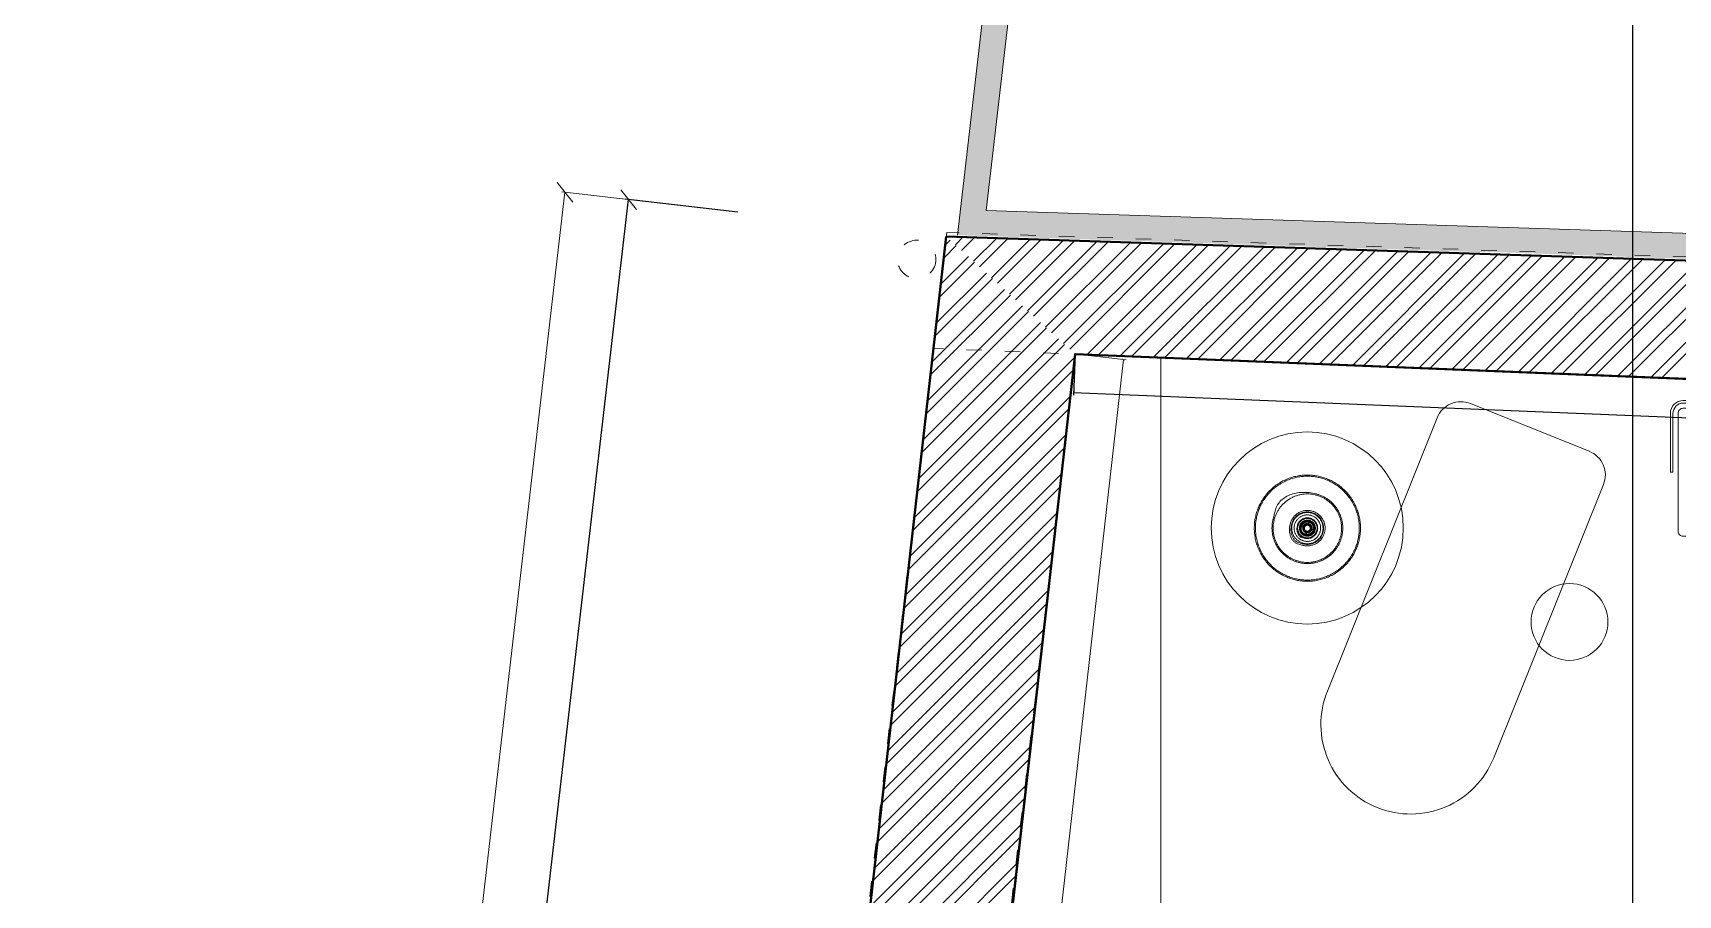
# Model space of a CAD drawing. Header units: inches. Extents: x -10121 to 9010, y 58067 to 62726.
# Drawn here: x -3674 to -3031, y 61965 to 62301 of the extents above; entities that cross this region are included whole.
import ezdxf

# ---------------------------------------------------------------- set-up
doc = ezdxf.new("R2010")
doc.units = ezdxf.units.IN
doc.linetypes.add('ACAD_ISO03W100', pattern=[30, 12, -18])
for name, color, linetype, lineweight in [('1', 7, 'Continuous', 18), ('2', 36, 'Continuous', 18), ('A-DUVAR 0.50', 40, 'Continuous', 50), ('A-YAZI 0.15', 190, 'Continuous', 15), ('Auto-Olcu', 33, 'Continuous', 15), ('Auto-Silik_Cizgiler', 47, 'Continuous', 9), ('Auto-SilikCizgiler', 251, 'Continuous', 9), ('Auto-Tefris', 32, 'Continuous', 9), ('Auto-Yazi', 7, 'Continuous', 20), ('BACAHATCH', 8, 'Continuous', 13)]:
    doc.layers.add(name, color=color, linetype=linetype, lineweight=lineweight)
doc.layers.add('S2000-025 Antet', color=7, linetype='Continuous')
doc.styles.add('1-20', font='isocpeur.ttf', dxfattribs={"height": 4})
doc.styles.get("Standard").update_dxf_attribs({"font": 'arial.ttf'})
doc.dimstyles.get("Standard").update_dxf_attribs({"dimtxt": 0.18, "dimasz": 0.18, "dimexe": 0.18, "dimexo": 0.0625, "dimgap": 0.09, "dimtad": 0, "dimtih": 1, "dimtoh": 1, "dimdec": 4, "dimzin": 0, "dimdsep": 46, "dimtxsty": 'Standard', "dimcen": 0.09, "dimadec": 0, "dimazin": 0, "dimtfac": 1, "dimtdec": 4, "dimtofl": 0, "dimtmove": 0, "dimatfit": 3, "dimfxl": 1, "dimtolj": 1, "dimtzin": 0, "dimarcsym": 0})
doc.dimstyles.new('ölçü 1_20', dxfattribs={"dimtxt": 4, "dimasz": 1, "dimexe": 1, "dimexo": 3, "dimtad": 1, "dimdec": 0, "dimtxsty": '1-20', "dimblk": 'ARCHTICK', "dimcen": 1.5, "dimclrd": 256, "dimclre": 256, "dimclrt": 256, "dimadec": 0, "dimazin": 0, "dimtfac": 1, "dimtdec": 0, "dimtmove": 0, "dimatfit": 3, "dimldrblk": 'ARCHTICK', "dimfxl": 1, "dimlwd": -1, "dimlwe": -1, "dimarcsym": 0})

# ---------------------------------------------------------------- blocks, each defined once
blk = doc.blocks.new('_OBLIQUE')
at = {"color": 0, "linetype": 'ByBlock'}
blk.add_line((-0.5, -0.5), (0.5, 0.5), dxfattribs=at)
blk = doc.blocks.new('*D81')
at = {"layer": 'Auto-Olcu', "color": 0, "lineweight": -2, "ltscale": 5, "transparency": 16777216}
for p, q in [((-3545.25, 61336.48), (-3441.04, 62236.13)), ((-3398.32, 62231.18), (-3442.28, 62236.27)), ((-3502.54, 61331.53), (-3546.49, 61336.63))]:
    blk.add_line(p, q, dxfattribs=at)
at = {"layer": 'DEFPOINTS', "color": 0, "ltscale": 5, "transparency": 16777216}
for p in [(-3441.04, 62236.13), (-3391.37, 62230.37), (-3495.58, 61330.73)]:
    blk.add_point(p, dxfattribs=at)
at = {"layer": 'Auto-Olcu', "color": 0, "lineweight": -2, "ltscale": 5, "transparency": 16777216, "xscale": 7, "yscale": 7, "zscale": 7}
for p, rotation in [((-3441.04, 62236.13), 83.39240997464881), ((-3545.25, 61336.48), 263.3924099746488)]:
    blk.add_blockref('_OBLIQUE', p, dxfattribs=dict(at, rotation=rotation))
at = {"layer": 'Auto-Olcu', "color": 0, "ltscale": 5, "transparency": 16777216, "insert": (-3498.84, 61786.96), "char_height": 10, "attachment_point": 5, "rotation": 83.39241}
blk.add_mtext('\\A1;906', dxfattribs=at)
blk = doc.blocks.new('_ARCHTICK')
at = {"color": 0, "linetype": 'ByBlock', "const_width": 0.15}
blk.add_lwpolyline([(-0.5, -0.5), (0.5, 0.5)], dxfattribs=at)
blk = doc.blocks.new('*D100')
at = {"layer": 'Auto-Olcu', "ltscale": 5, "transparency": 16777216}
for p, q in [((-3263.69, 62175.46), (-3246.78, 62173.54)), ((-3247.77, 62173.66), (-3342.47, 61338.87)), ((-3358.39, 61340.68), (-3341.48, 61338.76))]:
    blk.add_line(p, q, dxfattribs=at)
at = {"layer": 'DEFPOINTS', "color": 0, "ltscale": 5, "transparency": 16777216}
for p in [(-3266.67, 62175.8), (-3361.37, 61341.02), (-3342.47, 61338.87)]:
    blk.add_point(p, dxfattribs=at)
at = {"layer": 'Auto-Olcu', "ltscale": 5, "transparency": 16777216}
for p, rotation in [((-3247.77, 62173.66), 83.5280530386046), ((-3342.47, 61338.87), 263.5280530386045)]:
    blk.add_blockref('_ARCHTICK', p, dxfattribs=dict(at, rotation=rotation))
at = {"layer": 'Auto-Olcu', "ltscale": 5, "transparency": 16777216, "insert": (-3297.73, 61756.56), "char_height": 4, "attachment_point": 5, "rotation": 83.52805, "style": '1-20'}
blk.add_mtext('840', dxfattribs=at)
blk = doc.blocks.new('jkhjk')
at = {"layer": 'Auto-Silik_Cizgiler', "elevation": 0}
blk.add_lwpolyline([(7389.58, -2932.22), (7389.58, -2886.22, -0.414214), (7391.58, -2884.22), (7442.58, -2884.22, -0.414214), (7444.58, -2886.22), (7444.58, -2932.22, -0.414214), (7442.58, -2934.22), (7391.58, -2934.22, -0.414214), (7389.58, -2932.22, -1)], format="xyb", dxfattribs=at)
at = {"layer": 'Auto-Tefris', "elevation": 0}
for points in [[(7280.58, -2909.22), (7280.58, -2886.22, -0.414214), (7282.58, -2884.22), (7442.58, -2884.22, -0.414214), (7444.58, -2886.22), (7444.58, -2909.22)], [(7280.58, -2909.22), (7280.58, -2932.22, 0.414214), (7282.58, -2934.22), (7442.58, -2934.22, 0.414214), (7444.58, -2932.22), (7444.58, -2909.22)]]:
    blk.add_lwpolyline(points, format="xyb", dxfattribs=at)
at = {"layer": 'Auto-Yazi'}
for p, q in [((7277.58, -2909.22, 0), (7278.58, -2909.22, 0)), ((7446.58, -2909.22, 0), (7447.58, -2909.22, 0))]:
    blk.add_line(p, q, dxfattribs=at)
at = {"layer": 'Auto-Yazi', "elevation": 0}
for points in [[(7277.58, -2909.22), (7277.58, -2886.22, -0.414214), (7282.58, -2881.22), (7442.58, -2881.22, -0.414214), (7447.58, -2886.22), (7447.58, -2909.22)], [(7278.58, -2909.22), (7278.58, -2886.22, -0.414214), (7282.58, -2882.22), (7442.58, -2882.22, -0.414214), (7446.58, -2886.22), (7446.58, -2909.22)]]:
    blk.add_lwpolyline(points, format="xyb", dxfattribs=at)
blk = doc.blocks.new('HJTY5')
at = {"layer": '1'}
for points, weights, knots in [([(69.51, -5593.8), (84.65, -5585.47), (92.98, -5600.61), (101.3, -5615.76), (86.16, -5624.08), (71.02, -5632.41), (62.69, -5617.27), (54.37, -5602.12), (69.51, -5593.8)], [1, 0.707106781187, 1, 0.707106781187, 1, 0.707106781187, 1, 0.707106781187, 1], [0, 0, 0, 14.137512, 14.137512, 28.275024, 28.275024, 42.412536, 42.412536, 56.550048, 56.550048, 56.550048]), ([(72.28, -5598.85), (72.28, -5598.85), (72.28, -5598.85), (72.28, -5598.85), (82.38, -5593.29), (87.93, -5603.39), (93.48, -5613.48), (83.39, -5619.04), (73.29, -5624.59), (67.74, -5614.49), (62.19, -5604.4), (72.28, -5598.85)], [1, 1, 1, 1, 0.707106781187, 1, 0.707106781187, 1, 0.707106781187, 1, 0.707106781187, 1], [0, 0, 0, 1.178126, 2.356252, 4.712504, 9.425008, 9.425008, 18.850016, 18.850016, 28.275024, 28.275024, 37.700032, 37.700032, 37.700032]), ([(72.47, -5599.18), (62.71, -5604.55), (68.08, -5614.31), (73.44, -5624.06), (83.2, -5618.7), (92.96, -5613.33), (87.59, -5603.58), (82.23, -5593.82), (72.47, -5599.18)], [1, 0.707106781187, 1, 0.707106781187, 1, 0.707106781187, 1, 0.707106781187, 1], [0, 0, 0, 9.110833, 9.110833, 18.221667, 18.221667, 27.3325, 27.3325, 36.443333, 36.443333, 36.443333]), ([(72.79, -5611.72), (72.79, -5611.72), (72.79, -5611.72), (72.79, -5611.72), (70.01, -5606.67), (75.06, -5603.9), (80.11, -5601.12), (82.88, -5606.17), (85.66, -5611.22), (80.61, -5613.99), (75.56, -5616.77), (72.79, -5611.72)], [1, 1, 1, 1, 0.707106781187, 1, 0.707106781187, 1, 0.707106781187, 1, 0.707106781187, 1], [0, 0, 0, 0.589051, 1.178102, 2.356205, 4.712409, 4.712409, 9.424819, 9.424819, 14.137228, 14.137228, 18.849637, 18.849637, 18.849637])]:
    blk.add_rational_spline(points, weights, degree=2, knots=knots, dxfattribs=at)
at = {"layer": '2'}
for points, weights, knots in [([(69.69, -5594.13), (54.89, -5602.27), (63.03, -5617.08), (71.17, -5631.89), (85.98, -5623.75), (100.78, -5615.61), (92.64, -5600.8), (84.5, -5585.99), (69.69, -5594.13)], [1, 0.707106781187, 1, 0.707106781187, 1, 0.707106781187, 1, 0.707106781187, 1], [0, 0, 0, 13.823333, 13.823333, 27.646667, 27.646667, 41.47, 41.47, 55.293334, 55.293334, 55.293334]), ([(73.21, -5611.48), (73.21, -5611.48), (73.21, -5611.48), (73.21, -5611.48), (70.66, -5606.86), (75.29, -5604.31), (79.92, -5601.76), (82.46, -5606.39), (85.01, -5611.02), (80.38, -5613.57), (75.75, -5616.11), (73.21, -5611.48)], [1, 1, 1, 1, 0.707106781187, 1, 0.707106781187, 1, 0.707106781187, 1, 0.707106781187, 1], [0, 0, 0, 0.540124, 1.080247, 2.160495, 4.320989, 4.320989, 8.641979, 8.641979, 12.962968, 12.962968, 17.283957, 17.283957, 17.283957]), ([(73.38, -5611.39), (70.92, -5606.93), (75.38, -5604.48), (79.84, -5602.03), (82.29, -5606.48), (84.75, -5610.94), (80.29, -5613.4), (75.83, -5615.85), (73.38, -5611.39)], [1, 0.707106781187, 1, 0.707106781187, 1, 0.707106781187, 1, 0.707106781187, 1], [0, 0, 0, 4.163862, 4.163862, 8.327725, 8.327725, 12.491587, 12.491587, 16.65545, 16.65545, 16.65545]), ([(74.05, -5611.02), (76.13, -5614.81), (79.92, -5612.73), (83.7, -5610.64), (81.62, -5606.86), (79.54, -5603.07), (75.75, -5605.15), (71.97, -5607.24), (74.05, -5611.02)], [1, 0.707106781187, 1, 0.707106781187, 1, 0.707106781186, 1, 0.707106781186, 1], [0, 0, 0, 3.534292, 3.534292, 7.068583, 7.068583, 10.602875, 10.602875, 14.137167, 14.137167, 14.137167]), ([(74.89, -5610.56), (74.89, -5610.56), (74.89, -5610.56), (74.89, -5610.56), (73.27, -5607.61), (76.22, -5606), (79.16, -5604.38), (80.78, -5607.32), (82.4, -5610.27), (79.45, -5611.88), (76.51, -5613.5), (74.89, -5610.56)], [1, 1, 1, 1, 0.707106781187, 1, 0.707106781187, 1, 0.707106781186, 1, 0.707106781186, 1], [0, 0, 0, 0.343612, 0.687223, 1.374447, 2.748894, 2.748894, 5.497787, 5.497787, 8.246681, 8.246681, 10.995574, 10.995574, 10.995574]), ([(75.06, -5610.47), (76.59, -5613.24), (79.36, -5611.72), (82.14, -5610.19), (80.61, -5607.41), (79.08, -5604.64), (76.31, -5606.16), (73.53, -5607.69), (75.06, -5610.47)], [1, 0.707106781187, 1, 0.707106781187, 1, 0.707106781186, 1, 0.707106781187, 1], [0, 0, 0, 2.591814, 2.591814, 5.183628, 5.183628, 7.775442, 7.775442, 10.367256, 10.367256, 10.367256]), ([(76.07, -5609.92), (76.07, -5609.92), (76.07, -5609.92), (76.07, -5609.92), (75.1, -5608.15), (76.87, -5607.18), (78.63, -5606.21), (79.6, -5607.98), (80.57, -5609.74), (78.81, -5610.71), (77.04, -5611.68), (76.07, -5609.92)], [1, 1, 1, 1, 0.707106781186, 1, 0.707106781186, 1, 0.707106781187, 1, 0.707106781187, 1], [0, 0, 0, 0.206167, 0.412334, 0.824668, 1.649336, 1.649336, 3.298672, 3.298672, 4.948008, 4.948008, 6.597345, 6.597345, 6.597345]), ([(75.95, -5609.98), (74.92, -5608.1), (76.8, -5607.06), (78.69, -5606.03), (79.72, -5607.91), (80.76, -5609.8), (78.87, -5610.83), (76.99, -5611.87), (75.95, -5609.98)], [1, 0.707106781187, 1, 0.707106781187, 1, 0.707106781187, 1, 0.707106781187, 1], [0, 0, 0, 1.75995, 1.75995, 3.519899, 3.519899, 5.279849, 5.279849, 7.039799, 7.039799, 7.039799]), ([(76.82, -5607.1), (76.05, -5607.52), (75.81, -5608.36), (75.56, -5609.2), (75.99, -5609.96)], [1, 0.923879511541, 1, 0.923879511541, 1], [0, 0, 0, 0.863938, 0.863938, 1.727876, 1.727876, 1.727876]), ([(75.99, -5609.96), (76.41, -5610.73), (77.25, -5610.97), (78.09, -5611.22), (78.85, -5610.8)], [1, 0.923879507742, 1, 0.923879507742, 1], [0, 0, 0, 0.863938, 0.863938, 1.727876, 1.727876, 1.727876]), ([(76.74, -5609.55), (76.74, -5609.55), (76.74, -5609.55), (76.74, -5609.55), (77.34, -5610.64), (78.44, -5610.04), (79.53, -5609.44), (78.93, -5608.35), (78.33, -5607.25), (77.24, -5607.85), (76.14, -5608.45), (76.74, -5609.55)], [1, 1, 1, 1, 0.707106781186, 1, 0.707106781187, 1, 0.707106781186, 1, 0.707106781187, 1], [0, 0, 0, 0.127627, 0.255254, 0.510509, 1.021018, 1.021018, 2.042035, 2.042035, 3.063053, 3.063053, 4.08407, 4.08407, 4.08407]), ([(77, -5609.41), (77, -5609.41), (77, -5609.41), (77, -5609.41), (76.53, -5608.57), (77.37, -5608.11), (78.22, -5607.64), (78.68, -5608.48), (79.14, -5609.33), (78.3, -5609.79), (77.46, -5610.25), (77, -5609.41)], [1, 1, 1, 1, 0.707106781186, 1, 0.707106781186, 1, 0.707106781187, 1, 0.707106781187, 1], [0, 0, 0, 0.098175, 0.19635, 0.392699, 0.785398, 0.785398, 1.570796, 1.570796, 2.356194, 2.356194, 3.141593, 3.141593, 3.141593]), ([(80.99, -5609.79), (81.43, -5608.15), (80.34, -5606.85), (79.25, -5605.55), (77.56, -5605.69)], [0.999999999113, 0.887425628475, 1, 0.887425628031, 1], [0, 0, 0, 1.62878, 1.62878, 3.25756, 3.25756, 3.25756])]:
    blk.add_rational_spline(points, weights, degree=2, knots=knots, dxfattribs=at)
for points, weights in [([(74.61, -5608.47), (74.57, -5608.71), (74.57, -5608.95)], [1, 0.997289336159, 1]), ([(74.57, -5608.95), (74.57, -5609.79), (74.98, -5610.52)], [0.999999999223, 0.968874697674, 1]), ([(77.19, -5605.75), (74.94, -5606.2), (74.61, -5608.47)], [1, 0.817794049986, 1]), ([(74.98, -5610.52), (75.89, -5612.18), (77.78, -5612.21)], [1, 0.865391742391, 1]), ([(75.57, -5610.2), (74.32, -5607.92), (76.59, -5606.68)], [1, 0.707106781186, 1]), ([(76.6, -5606.7), (74.35, -5607.93), (75.59, -5610.18)], [1, 0.707106781187, 1]), ([(76.63, -5606.76), (74.45, -5607.96), (75.65, -5610.15)], [1, 0.707106781186, 1]), ([(75.4, -5608.52), (75.38, -5608.62), (75.37, -5608.75)], [1, 0.999012286839, 1]), ([(75.37, -5608.75), (75.37, -5608.66), (75.39, -5608.57)], [0.999900975868, 0.999281551372, 1]), ([(76.7, -5606.88), (75.67, -5607.34), (75.42, -5608.43)], [1, 0.894773458288, 1]), ([(79.09, -5611.22), (76.81, -5612.47), (75.57, -5610.2)], [1, 0.707106781187, 1]), ([(79.07, -5611.19), (76.82, -5612.43), (75.59, -5610.18)], [1, 0.707106781187, 1]), ([(75.9, -5610.01), (74.84, -5608.08), (76.77, -5607.01)], [1, 0.707573103993, 1]), ([(75.64, -5608.61), (75.76, -5607.65), (76.5, -5607.02)], [1, 0.930638725852, 1]), ([(75.65, -5610.15), (76.85, -5612.34), (79.04, -5611.13)], [1, 0.707106781187, 1]), ([(78.9, -5610.88), (76.97, -5611.94), (75.9, -5610.01)], [0.999999495632, 0.707644166839, 1]), ([(76.49, -5609.69), (75.75, -5608.34), (77.1, -5607.6)], [1, 0.707106781186, 1]), ([(78.58, -5610.29), (77.23, -5611.03), (76.49, -5609.69)], [1, 0.707106781187, 1]), ([(76.5, -5607.02), (76.6, -5606.94), (76.7, -5606.88)], [1, 0.998325527532, 1]), ([(80.11, -5607.7), (78.86, -5605.43), (76.59, -5606.68)], [1, 0.707106781186, 1]), ([(76.6, -5606.7), (78.85, -5605.46), (80.08, -5607.71)], [1, 0.707106781186, 1]), ([(80.02, -5607.74), (78.82, -5605.56), (76.63, -5606.76)], [1, 0.707106781187, 1]), ([(76.7, -5606.88), (77.81, -5606.15), (78.99, -5606.75)], [1, 0.86484168553, 0.998572719142]), ([(78.42, -5606.8), (77.54, -5606.49), (76.7, -5606.88)], [1, 0.929308037539, 1]), ([(76.77, -5607.01), (77.42, -5606.66), (78.15, -5606.76)], [1, 0.948530751949, 1]), ([(76.77, -5607), (76.79, -5607.05), (76.82, -5607.1)], [0.999999978843, 0.999880976901, 1]), ([(79.69, -5607.93), (78.67, -5606.08), (76.82, -5607.1)], [1, 0.707106783845, 1]), ([(77.1, -5607.6), (78.44, -5606.86), (79.18, -5608.21)], [1, 0.707106781186, 1]), ([(77.56, -5605.69), (77.37, -5605.71), (77.19, -5605.75)], [1, 0.998388882014, 1]), ([(78.72, -5606.92), (78.57, -5606.86), (78.42, -5606.8)], [1, 0.997327833848, 0.999996472292]), ([(79.18, -5608.21), (79.92, -5609.55), (78.58, -5610.29)], [1, 0.707106781187, 1]), ([(78.99, -5606.75), (78.91, -5606.71), (78.83, -5606.68)], [1, 0.999417509166, 1]), ([(79.69, -5607.93), (80.7, -5609.78), (78.85, -5610.8)], [1, 0.707106775933, 1]), ([(78.9, -5610.88), (79.85, -5610.36), (80.02, -5609.28)], [1, 0.897146544071, 1]), ([(80.31, -5609.15), (80.18, -5610.47), (78.97, -5611.01)], [0.998570437523, 0.865033085906, 1]), ([(80.03, -5610.08), (79.68, -5610.75), (78.99, -5611.04)], [1, 0.943340701316, 0.999995666086]), ([(79.04, -5611.13), (81.23, -5609.93), (80.02, -5607.74)], [1, 0.707106781187, 1]), ([(80.08, -5607.71), (81.32, -5609.96), (79.07, -5611.19)], [1, 0.707106781187, 1]), ([(79.09, -5611.22), (81.36, -5609.97), (80.11, -5607.7)], [1, 0.707106781187, 1]), ([(79.78, -5607.88), (79.73, -5607.9), (79.69, -5607.93)], [0.999999999998, 0.999998693738, 1]), ([(79.77, -5607.88), (79.76, -5607.85), (79.74, -5607.82)], [1, 0.999822671337, 0.999999999999]), ([(80.28, -5609.39), (80.29, -5609.36), (80.29, -5609.32)], [1, 0.999901357975, 0.999999993376]), ([(80.29, -5609.32), (80.3, -5609.24), (80.31, -5609.15)], [0.999999436255, 0.999418399757, 1]), ([(80.45, -5610.9), (80.83, -5610.4), (80.99, -5609.79)], [0.999999999992, 0.981824176565, 0.999999999608]), ([(76.69, -5611.16), (76.76, -5611.2), (76.84, -5611.22)], [1, 0.999496704607, 0.999993857934]), ([(76.84, -5611.22), (77.96, -5611.68), (78.97, -5611.01)], [0.999904323618, 0.881601873619, 1]), ([(77.22, -5611.11), (77.07, -5611.06), (76.94, -5610.99)], [1, 0.99836801546, 0.99999789741]), ([(76.94, -5610.99), (77.95, -5611.47), (78.97, -5611.01)], [1, 0.905881451833, 1]), ([(78.66, -5611.17), (77.94, -5611.36), (77.22, -5611.11)], [1, 0.956159685515, 1]), ([(77.78, -5612.21), (77.98, -5612.21), (78.17, -5612.19)], [1, 0.998129205053, 0.999999998672]), ([(78.17, -5612.19), (78.68, -5612.14), (79.14, -5611.94)], [0.999999996955, 0.988246326915, 0.999999999951]), ([(78.99, -5611.04), (78.88, -5611.1), (78.77, -5611.14)], [0.999999101675, 0.998029617844, 1]), ([(78.85, -5610.8), (78.88, -5610.84), (78.9, -5610.88)], [1, 0.999984134252, 1]), ([(78.97, -5611.01), (79.01, -5611.07), (79.04, -5611.13)], [1, 0.992981361077, 1]), ([(79.14, -5611.94), (79.38, -5611.83), (79.6, -5611.69)], [0.999999999982, 0.996780603316, 1]), ([(79.6, -5611.69), (79.74, -5611.61), (79.86, -5611.51)], [1, 0.998790062738, 1]), ([(79.86, -5611.51), (80.2, -5611.24), (80.45, -5610.9)], [1, 0.99160556939, 0.999999999972])]:
    blk.add_rational_spline(points, weights, degree=2, dxfattribs=at)
for points, knots in [([(75.38, -5609.22), (75.35, -5608.86), (75.44, -5608.22), (75.93, -5607.39), (76.42, -5607.02), (76.71, -5606.9)], [-1.483855, -1.483855, -1.483855, -1.483855, -0.923207, -0.493208, 0, 0, 0, 0]), ([(79.74, -5607.82), (79.67, -5607.7), (79.51, -5607.48), (79.1, -5607.09), (78.18, -5606.64), (77.25, -5606.64), (76.71, -5606.9)], [0, 0, 0, 0, 0.21843, 0.423421, 0.87939, 1.797969, 1.797969, 1.797969, 1.797969]), ([(78.97, -5611.01), (79.23, -5610.86), (79.65, -5610.43), (80.02, -5609.61), (80.1, -5608.72), (79.92, -5608.14), (79.77, -5607.88)], [-19.447003, -19.447003, -19.447003, -19.447003, -14.572642, -9.713499, -4.864503, -0.001063, -0.001063, -0.001063, -0.001063])]:
    blk.add_open_spline(points, degree=3, knots=knots, dxfattribs=at)
for points, degree in [([(75.59, -5610.18), (75.58, -5610.19), (75.57, -5610.2)], 2), ([(75.59, -5610.18), (75.62, -5610.17), (75.65, -5610.15)], 2), ([(75.65, -5610.15), (75.78, -5610.08), (75.9, -5610.01)], 2), ([(75.9, -5610.01), (75.94, -5609.99), (75.99, -5609.96)], 2), ([(75.99, -5609.96), (76.24, -5609.83), (76.49, -5609.69)], 2), ([(76.59, -5606.68), (76.59, -5606.69), (76.6, -5606.7)], 2), ([(76.63, -5606.76), (76.62, -5606.73), (76.6, -5606.7)], 2), ([(76.71, -5606.9), (76.71, -5606.91), (76.69, -5606.87), (76.63, -5606.76), (76.63, -5606.76), (76.63, -5606.76)], 5), ([(76.71, -5606.9), (76.74, -5606.95), (76.77, -5607)], 2), ([(76.82, -5607.1), (76.96, -5607.35), (77.1, -5607.6)], 2), ([(78.85, -5610.8), (78.72, -5610.54), (78.58, -5610.29)], 2), ([(79.18, -5608.21), (79.43, -5608.07), (79.69, -5607.93)], 2), ([(80.02, -5607.74), (79.9, -5607.81), (79.78, -5607.88)], 2), ([(80.08, -5607.71), (80.05, -5607.73), (80.02, -5607.74)], 2), ([(80.11, -5607.7), (80.1, -5607.7), (80.08, -5607.71)], 2), ([(78.97, -5611.01), (78.94, -5610.95), (78.9, -5610.88)], 2), ([(79.04, -5611.13), (79.06, -5611.16), (79.07, -5611.19)], 2), ([(79.07, -5611.19), (79.08, -5611.21), (79.09, -5611.22)], 2)]:
    blk.add_open_spline(points, degree=degree, dxfattribs=at)

msp = doc.modelspace()

# ---------------------------------------------------------------- hatches: boundary and pattern name
at = {"layer": 'Auto-Silik_Cizgiler'}
h = msp.add_hatch(dxfattribs=at)
h.set_pattern_fill('ANSI32', color=256)
h.set_pattern_definition([(45, (11773.051, 60134.037), (-6.735192, 6.735192), []), (45, (11777.541, 60134.037), (-6.735192, 6.735192), [])])
h.paths.add_polyline_path([(-3520.39, 60428.64), (-3460.51, 60465.97), (-3266.67, 62175.8), (-3316.98, 62221.75)])
h.paths.add_polyline_path([(-3423.6, 60792.29), (-3423.39, 60792.25), (-3435.26, 60687.92), (-3435.47, 60687.96)], flags=16)
h.paths.add_polyline_path([(-3392.83, 61063.55), (-3392.52, 61063.5), (-3404.17, 60961.16), (-3404.47, 60961.21)], flags=16)
h.paths.add_polyline_path([(-3369.93, 61265.54), (-3369.93, 61265.52), (-3374.34, 61226.77), (-3374.34, 61226.79)], flags=16)
h.paths.add_polyline_path([(-3454.53, 60519.71), (-3454.48, 60519.01), (-3460.7, 60464.36), (-3460.79, 60464.71)], flags=16)
at = {"layer": 'BACAHATCH'}
h = msp.add_hatch(color=256, dxfattribs=at)
h.paths.add_polyline_path([(-3301.66, 62316.93), (-3291.63, 62316.62), (-3280.25, 62414.79), (-3290.19, 62415.94)])
h.paths.add_polyline_path([(-3291.63, 62316.62), (-3301.66, 62316.93), (-3305.05, 62287.65), (-3295.02, 62287.32)])
h.paths.add_polyline_path([(-3295.02, 62287.32), (-3305.05, 62287.65), (-3312.63, 62222.24), (-3106.56, 62215.56), (-3106.55, 62215.79), (-3045.66, 62213.58), (-2984.78, 62211.61), (-2984.78, 62221.62), (-3301.44, 62231.88)])

# ---------------------------------------------------------------- linework, layer by layer
at = {"layer": 'A-DUVAR 0.50'}
for p, q in [((-3316.98, 62221.75), (-3419.64, 61316.83)), ((-3316.98, 62221.75), (-1318.03, 62156.97)), ((-3266.67, 62175.8), (-3460.64, 60465.96)), ((-2685.26, 62152.17), (-3266.67, 62175.8))]:
    msp.add_line(p, q, dxfattribs=at)
msp.add_lwpolyline([(-3316.56, 61736.04), (-3266.67, 62175.8), (-2376.61, 62139.82), (-2376.79, 61851.8), (-2674.56, 61851.72), (-2674.56, 61737.18), (-3316.56, 61736.04)], dxfattribs=at)
at = {"layer": 'Auto-Olcu', "ltscale": 5}
for p, q in [((-3673.65, 60445.34), (-3465.87, 62239)), ((-3398.32, 62231.18), (-3467.12, 62239.15))]:
    msp.add_line(p, q, dxfattribs=at)
at = {"layer": 'Auto-Silik_Cizgiler'}
for p, q in [((-3313.39, 62218.47), (-3310.33, 62221.54)), ((-3311.04, 62216.33), (-3305.98, 62221.4)), ((-3306.35, 62212.04), (-3297.28, 62221.12)), ((-3304, 62209.9), (-3292.93, 62220.98)), ((-3299.31, 62205.61), (-3284.23, 62220.69)), ((-3296.96, 62203.47), (-3279.88, 62220.55)), ((-3292.27, 62199.18), (-3271.18, 62220.27)), ((-3289.92, 62197.04), (-3266.83, 62220.13)), ((-3285.23, 62192.75), (-3258.13, 62219.85)), ((-3282.88, 62190.61), (-3253.79, 62219.71)), ((-3278.19, 62186.32), (-3245.09, 62219.42)), ((-3275.84, 62184.18), (-3240.74, 62219.28)), ((-3271.15, 62179.89), (-3232.04, 62219)), ((-3268.8, 62177.75), (-3227.69, 62218.86)), ((-3261.96, 62175.61), (-3218.99, 62218.58)), ((-3257.65, 62175.43), (-3214.64, 62218.44)), ((-3249.02, 62175.08), (-3205.94, 62218.16)), ((-3244.7, 62174.91), (-3201.6, 62218.02)), ((-3236.07, 62174.56), (-3192.9, 62217.73)), ((-3231.76, 62174.38), (-3188.55, 62217.59)), ((-3223.13, 62174.03), (-3179.85, 62217.31)), ((-3218.81, 62173.86), (-3175.5, 62217.17)), ((-3210.18, 62173.51), (-3166.8, 62216.89)), ((-3205.87, 62173.33), (-3162.45, 62216.75)), ((-3197.24, 62172.98), (-3153.75, 62216.46)), ((-3192.93, 62172.8), (-3149.41, 62216.32)), ((-3184.3, 62172.45), (-3140.71, 62216.04)), ((-3179.98, 62172.28), (-3136.36, 62215.9)), ((-3171.35, 62171.93), (-3127.66, 62215.62)), ((-3167.04, 62171.75), (-3123.31, 62215.48)), ((-3158.41, 62171.4), (-3114.61, 62215.2)), ((-3154.09, 62171.23), (-3110.26, 62215.06)), ((-3145.46, 62170.88), (-3101.56, 62214.77)), ((-3141.15, 62170.7), (-3097.22, 62214.63)), ((-3132.52, 62170.35), (-3088.52, 62214.35)), ((-3128.2, 62170.17), (-3084.17, 62214.21)), ((-3119.57, 62169.82), (-3075.47, 62213.93)), ((-3115.26, 62169.65), (-3071.12, 62213.79)), ((-3106.63, 62169.3), (-3062.42, 62213.5)), ((-3102.31, 62169.12), (-3058.07, 62213.36)), ((-3093.69, 62168.77), (-3049.37, 62213.08)), ((-3089.37, 62168.6), (-3045.03, 62212.94)), ((-3080.74, 62168.25), (-3036.33, 62212.66)), ((-3076.43, 62168.07), (-3031.98, 62212.52)), ((-3067.8, 62167.72), (-3023.28, 62212.24)), ((-3063.48, 62167.54), (-3018.93, 62212.1)), ((-3054.85, 62167.19), (-3010.23, 62211.81)), ((-3050.54, 62167.02), (-3005.88, 62211.67)), ((-3041.91, 62166.67), (-2997.18, 62211.39)), ((-3037.59, 62166.49), (-2992.83, 62211.25))]:
    msp.add_line(p, q, dxfattribs=at)
at = {"layer": 'Auto-SilikCizgiler', "color": 1, "linetype": 'ACAD_ISO03W100', "ltscale": 0.5, "true_color": 0xe60000}
for p, q in [((-1318.03, 62157.52), (-3316.8, 62223.3)), ((-2568.71, 62147.75), (-3322.04, 62178.05))]:
    msp.add_line(p, q, dxfattribs=at)
for points in [[(-3316.8, 62223.3), (-3356.14, 61883.71)], [(-3266.67, 62175.82), (-3363.36, 61341.15)]]:
    msp.add_lwpolyline(points, dxfattribs=at)
msp.add_circle((-3328.53, 62212.8), 7.5, dxfattribs=at)
at = {"layer": 'Auto-Tefris', "ltscale": 2}
msp.add_line((-3233.2, 61736.04), (-3233.2, 62174.44), dxfattribs=at)
msp.add_lwpolyline([(-3060.35, 62124.86), (-3103.23, 62018.15, -0.414214), (-3148.75, 61998.72), (-3148.75, 61998.72, -0.414214), (-3168.18, 62044.24), (-3125.31, 62150.95, -0.414214), (-3112.3, 62156.5), (-3065.9, 62137.86, -0.414214)], format="xyb", close=True, dxfattribs=at)
for centre, radius in [((-3176.03, 62107.91), 37.5), ((-3073.63, 62071.22), 15)]:
    msp.add_circle(centre, radius, dxfattribs=at)
at = {"layer": 'BACAHATCH'}
msp.add_line((-1318.03, 62167.6), (-3301.44, 62231.88), dxfattribs=at)
msp.add_lwpolyline([(-3301.44, 62231.88), (-3280.25, 62414.79), (-3290.19, 62415.94), (-3312.63, 62222.24)], dxfattribs=at)
at = {"layer": 'S2000-025 Antet'}
msp.add_lwpolyline([(-3048.92, 62725.91), (-278.92, 62725.91), (-278.92, 60685.91), (-3048.92, 60685.91)], close=True, dxfattribs=at)

# ---------------------------------------------------------------- block references
at = {"xscale": 1.199999999999999, "yscale": 1.199999999999999, "zscale": 1.199999999999999, "rotation": 47.97358541494731}
msp.add_blockref('HJTY5', (-8238.34, 66544.5), dxfattribs=at)
at = {"layer": 'A-YAZI 0.15', "xscale": -1}
msp.add_blockref('jkhjk', (4413.35, 65038.89, 0), dxfattribs=at)
at = {"layer": 'Auto-Olcu', "ltscale": 5, "xscale": 7.000000000000001, "yscale": 7.000000000000001, "zscale": 7.000000000000001, "rotation": 83.39245175650638}
msp.add_blockref('_OBLIQUE', (-3465.87, 62239), dxfattribs=at)

# ---------------------------------------------------------------- dimensions: what is measured, and where the dimension line sits
at = {"layer": 'Auto-Olcu', "ltscale": 5}
dim = msp.add_aligned_dim(p1=(-3495.58, 61330.73), p2=(-3391.37, 62230.37), distance=50, dimstyle='Standard', override={"dimtxt": 10, "dimasz": 7, "dimexe": 1.25, "dimexo": 7, "dimgap": 0.625, "dimtad": 1, "dimtih": 0, "dimtoh": 0, "dimdec": 0, "dimzin": 8, "dimblk1": 'OBLIQUE', "dimblk2": 'OBLIQUE', "dimsah": 1, "dimcen": 2.5, "dimtofl": 1, "dimldrblk": 'OBLIQUE'}, dxfattribs=at)
dim.commit()
dim.dimension.update_dxf_attribs({"geometry": '*D81', "text_midpoint": (-3498.84, 61786.96)})
dim = msp.add_aligned_dim(p1=(-3266.67, 62175.8), p2=(-3361.37, 61341.02), distance=19.02, dimstyle='ölçü 1_20', dxfattribs=at)
dim.commit()
dim.dimension.update_dxf_attribs({"geometry": '*D100', "text_midpoint": (-3297.73, 61756.56)})
msp.add_aligned_dim(p1=(-3266.67, 62175.8), p2=(-2674.56, 62151.5, 0), distance=-14.99, dimstyle='ölçü 1_20', dxfattribs=at).render()

doc.saveas('drawing.dxf')
